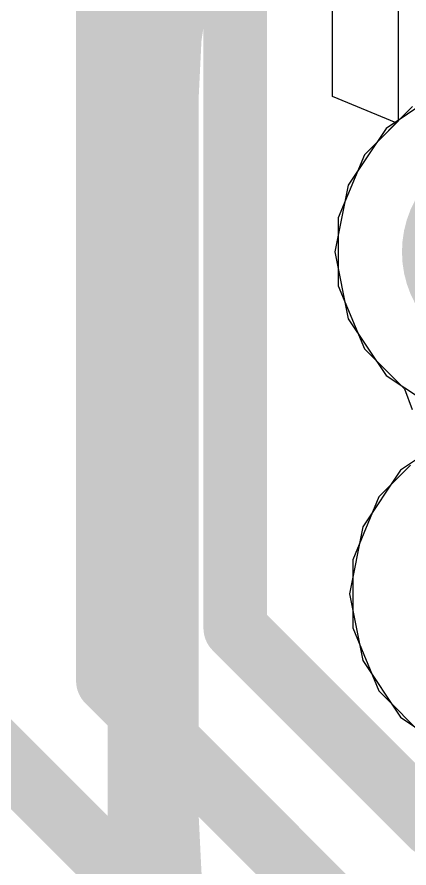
# Model space of a CAD drawing. Header units: inches. Extents: x -14 to 253, y -7 to 65.
# Drawn here: x -2.63 to -1.536, y 14.852 to 17.226 of the extents above; entities that cross this region are included whole.
import ezdxf

# ---------------------------------------------------------------- set-up
doc = ezdxf.new("R2010")
doc.units = ezdxf.units.IN
for name, color, linetype in [('Bottom Layer', 5, 'Continuous'), ('Dimensions', 6, 'Continuous'), ('GND', 16, 'Continuous'), ('POWER', 76, 'Continuous'), ('Top Layer', 1, 'Continuous')]:
    doc.layers.add(name, color=color, linetype=linetype)

msp = doc.modelspace()

# ---------------------------------------------------------------- hatches: boundary and pattern name
at = {"layer": 'Bottom Layer'}
h = msp.add_hatch(color=5, dxfattribs=at)
edge = h.paths.add_edge_path()
edge.add_arc((-1.2553, 16.5707), 0.3, 0, 360)
at = {"layer": 'GND'}
h = msp.add_hatch(color=16, dxfattribs=at)
edge = h.paths.add_edge_path()
edge.add_arc((-1.2553, 16.5707), 0.3, 0, 360)
at = {"layer": 'POWER'}
h = msp.add_hatch(color=76, dxfattribs=at)
edge = h.paths.add_edge_path()
edge.add_arc((-1.2553, 16.5707), 0.3, 0, 360)
at = {"layer": 'Top Layer'}
h = msp.add_hatch(color=1, dxfattribs=at)
edge = h.paths.add_edge_path()
edge.add_arc((-1.2553, 16.5707), 0.3, 0, 360)

# ---------------------------------------------------------------- linework, layer by layer
at = {"layer": 'Bottom Layer'}
for p, q in [((-1.4417, 17.0208), (-1.5998, 16.9152)), ((-1.5998, 16.9152), (-1.7054, 16.7571)), ((-1.7054, 16.7571), (-1.7424, 16.5707)), ((-1.7424, 16.5707), (-1.7054, 16.3843)), ((-1.7054, 16.3843), (-1.5998, 16.2262)), ((-1.5998, 16.2262), (-1.4956, 16.1566)), ((-1.4869, 16.0097), (-1.5594, 15.9613)), ((-1.5594, 15.9613), (-1.665, 15.8032)), ((-1.665, 15.8032), (-1.7021, 15.6168)), ((-1.7021, 15.6168), (-1.665, 15.4304)), ((-1.665, 15.4304), (-1.5594, 15.2723)), ((-1.5594, 15.2723), (-1.4014, 15.1667))]:
    msp.add_line(p, q, dxfattribs=at)
at = {"layer": 'Dimensions'}
for points in [[(-2.25, 17, 0.254, 0.254, -1), (1.25, 17, 0.254, 0.254, 0)], [(-2.25, 15, 0.254, 0.254, 0), (-2.25, 17, 0.254, 0.254, 0)], [(1.25, 15, 0.254, 0.254, -1), (-2.25, 15, 0.254, 0.254, 0)]]:
    msp.add_lwpolyline(points, format="xyseb", dxfattribs=at)
for points in [[(-2.3135, 17, 0.127, 0.127, 1), (-2.1865, 17, 0.127, 0.127, 1)], [(-2.3135, 17, 0.127, 0.127, 1), (-2.1865, 17, 0.127, 0.127, 1)], [(-2.3135, 15, 0.127, 0.127, 1), (-2.1865, 15, 0.127, 0.127, 1)], [(-2.3135, 15, 0.127, 0.127, 1), (-2.1865, 15, 0.127, 0.127, 1)]]:
    msp.add_lwpolyline(points, format="xyseb", close=True, dxfattribs=at)
at = {"layer": 'GND'}
for p, q in [((-1.7489, 17.0043), (-1.7489, 20.5696)), ((-1.5711, 16.9306), (-1.7489, 17.0043)), ((-1.5259, 16.9758), (-1.5711, 16.9306))]:
    msp.add_line(p, q, dxfattribs=at)
for points in [[(-2.3764, 15.3742, 0.1778, 0.1778, 0), (-2.3764, 20.8295, 0.1778, 0.1778, 0)], [(-2.0208, 15.5215, 0.1778, 0.1778, 0), (-2.0208, 20.6822, 0.1778, 0.1778, 0)], [(-2.0208, 15.5215, 0.1778, 0.1778, 0), (-1.472, 14.9727, 0.1778, 0.1778, 0)], [(-2.3764, 15.3742, 0.1778, 0.1778, 0), (-2.1728, 15.1706, 0.1778, 0.1778, 0)], [(-2.732, 15.2269, 0.1778, 0.1778, 0), (-2.5284, 15.0233, 0.1778, 0.1778, 0)], [(-2.1728, 15.1706, 0.1778, 0.1778, 0), (-1.5431, 14.5409, 0.1778, 0.1778, 0)], [(-2.5284, 15.0233, 0.1778, 0.1778, 0), (-1.4837, 13.9786, 0.1778, 0.1778, 0)], [(-1.472, 14.9727, 0.1778, 0.1778, 0), (1.7678, 14.9727, 0.1778, 0.1778, 0)]]:
    msp.add_lwpolyline(points, format="xyseb", dxfattribs=at)
for points in [[(-2.0652, 15.5215, 0.0889, 0.0889, 1), (-1.9763, 15.5215, 0.0889, 0.0889, 1)], [(-2.0652, 15.5215, 0.0889, 0.0889, 1), (-1.9763, 15.5215, 0.0889, 0.0889, 1)], [(-2.4208, 15.3742, 0.0889, 0.0889, 1), (-2.3319, 15.3742, 0.0889, 0.0889, 1)], [(-2.4208, 15.3742, 0.0889, 0.0889, 1), (-2.3319, 15.3742, 0.0889, 0.0889, 1)], [(-2.2173, 15.1706, 0.0889, 0.0889, 1), (-2.1284, 15.1706, 0.0889, 0.0889, 1)], [(-2.2173, 15.1706, 0.0889, 0.0889, 1), (-2.1284, 15.1706, 0.0889, 0.0889, 1)], [(-2.5729, 15.0233, 0.0889, 0.0889, 1), (-2.484, 15.0233, 0.0889, 0.0889, 1)], [(-2.5729, 15.0233, 0.0889, 0.0889, 1), (-2.484, 15.0233, 0.0889, 0.0889, 1)], [(-1.5165, 14.9727, 0.0889, 0.0889, 1), (-1.4276, 14.9727, 0.0889, 0.0889, 1)], [(-1.5165, 14.9727, 0.0889, 0.0889, 1), (-1.4276, 14.9727, 0.0889, 0.0889, 1)]]:
    msp.add_lwpolyline(points, format="xyseb", close=True, dxfattribs=at)
at = {"layer": 'POWER'}
for p, q in [((-1.566, 22.9663), (-1.566, 16.9356)), ((-1.566, 16.9356), (-1.6603, 16.8414)), ((-1.6603, 16.8414), (-1.7331, 16.6657)), ((-1.7331, 16.6657), (-1.7331, 16.4757)), ((-1.7331, 16.4757), (-1.6603, 16.3)), ((-1.6603, 16.3), (-1.5485, 16.1882)), ((-1.5485, 16.1882), (-1.527, 16.1313)), ((-1.5318, 15.9756), (-1.62, 15.8874)), ((-1.62, 15.8874), (-1.6928, 15.7118)), ((-1.6928, 15.7118), (-1.6928, 15.5217)), ((-1.6928, 15.5217), (-1.62, 15.3461)), ((-1.62, 15.3461), (-1.4856, 15.2117))]:
    msp.add_line(p, q, dxfattribs=at)
at = {"layer": 'Top Layer'}
for p, q in [((-1.5259, 16.9758), (-1.6603, 16.8414)), ((-1.6603, 16.8414), (-1.7331, 16.6657)), ((-1.7331, 16.6657), (-1.7331, 16.4757)), ((-1.7331, 16.4757), (-1.6603, 16.3)), ((-1.6603, 16.3), (-1.5485, 16.1882)), ((-1.5485, 16.1882), (-1.527, 16.1313)), ((-1.5318, 15.9756), (-1.62, 15.8874)), ((-1.62, 15.8874), (-1.6928, 15.7118)), ((-1.6928, 15.7118), (-1.6928, 15.5217)), ((-1.6928, 15.5217), (-1.62, 15.3461)), ((-1.62, 15.3461), (-1.4856, 15.2117))]:
    msp.add_line(p, q, dxfattribs=at)

doc.saveas('drawing.dxf')
